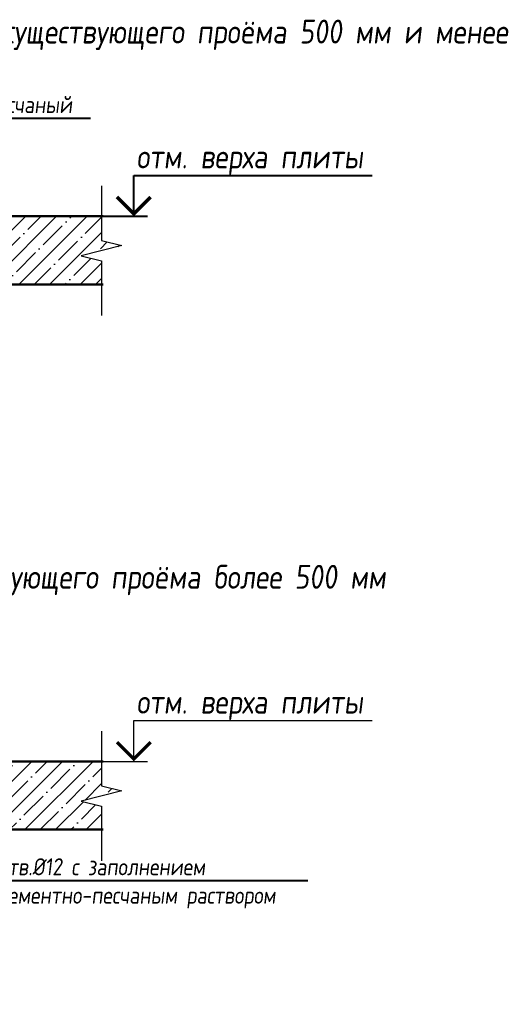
# Model space of a CAD drawing. Header units: millimetres. Extents: x -233751 to 529254, y -907864 to 285890.
# Drawn here: x 390157 to 391592, y 263426 to 266286 of the extents above; entities that cross this region are included whole.
import ezdxf
from ezdxf import colors
from ezdxf.entities.mleader import LeaderData, LeaderLine
from ezdxf.enums import TextEntityAlignment as Align
from ezdxf.math import Vec2, Vec3

# ---------------------------------------------------------------- set-up
doc = ezdxf.new("R2010")
doc.units = ezdxf.units.MM
doc.layers.get('0').update_dxf_attribs({"lineweight": 30})
for name, color, linetype, lineweight in [('_TEXT', 7, 'Continuous', 30), ('КР_Основная', 7, 'Continuous', 30), ('КР_Тонкая', 250, 'Continuous', 0)]:
    doc.layers.add(name, color=color, linetype=linetype, lineweight=lineweight)
doc.styles.add('ISOCPEUR', font='isocpeur.ttf', dxfattribs={"width": 0.85, "oblique": 7})

# ---------------------------------------------------------------- blocks, each defined once
blk = doc.blocks.new('*U1940')
at = {"color": 0, "linetype": 'Continuous', "lineweight": -2}
blk.add_wipeout([(0, 0), (0, 6), (0, 12), (0, 18), (0, 24), (0, 30), (0, 36), (0, 42), (0, 48), (0, 54), (0, 60), (0, 66), (0, 72), (0, 78), (0, 84), (0, 90), (0, 96), (0, 102), (0, 108), (0, 114), (0, 120), (-3, 120.75), (-6, 121.5), (-9, 122.25), (-12, 123), (-15, 123.75), (-18, 124.5), (-21, 125.25), (-24, 126), (-27, 126.75), (-30, 127.5), (-33, 128.25), (-36, 129), (-39, 129.75), (-42, 130.5), (-45, 131.25), (-48, 132), (-51, 132.75), (-54, 133.5), (-57, 134.25), (-60, 135), (-54, 136.5), (-48, 138), (-42, 139.5), (-36, 141), (-30, 142.5), (-24, 144), (-18, 145.5), (-12, 147), (-6, 148.5), (0, 150), (6, 151.5), (12, 153), (18, 154.5), (24, 156), (30, 157.5), (36, 159), (42, 160.5), (48, 162), (54, 163.5), (60, 165), (57, 165.75), (54, 166.5), (51, 167.25), (48, 168), (45, 168.75), (42, 169.5), (39, 170.25), (36, 171), (33, 171.75), (30, 172.5), (27, 173.25), (24, 174), (21, 174.75), (18, 175.5), (15, 176.25), (12, 177), (9, 177.75), (6, 178.5), (3, 179.25), (0, 180), (0, 186), (0, 192), (0, 198), (0, 204), (0, 210), (0, 216), (0, 222), (0, 228), (0, 234), (0, 240), (0, 246), (0, 252), (0, 258), (0, 264), (0, 270), (0, 276), (0, 282), (0, 288), (0, 294), (0, 300), (-200, 300), (-200, 0)], dxfattribs=at)
blk.add_lwpolyline([(0, -40), (0, 0), (0, 120), (-60, 135), (60, 165), (0, 180), (0, 300), (0, 340)], dxfattribs=at)
blk = doc.blocks.new('*U1942')
at = {"color": 0, "linetype": 'Continuous', "lineweight": -2}
blk.add_wipeout([(0, 0), (0, 6), (0, 12), (0, 18), (0, 24), (0, 30), (0, 36), (0, 42), (0, 48), (0, 54), (0, 60), (0, 66), (0, 72), (0, 78), (0, 84), (0, 90), (0, 96), (0, 102), (0, 108), (0, 114), (0, 120), (-3, 120.75), (-6, 121.5), (-9, 122.25), (-12, 123), (-15, 123.75), (-18, 124.5), (-21, 125.25), (-24, 126), (-27, 126.75), (-30, 127.5), (-33, 128.25), (-36, 129), (-39, 129.75), (-42, 130.5), (-45, 131.25), (-48, 132), (-51, 132.75), (-54, 133.5), (-57, 134.25), (-60, 135), (-54, 136.5), (-48, 138), (-42, 139.5), (-36, 141), (-30, 142.5), (-24, 144), (-18, 145.5), (-12, 147), (-6, 148.5), (0, 150), (6, 151.5), (12, 153), (18, 154.5), (24, 156), (30, 157.5), (36, 159), (42, 160.5), (48, 162), (54, 163.5), (60, 165), (57, 165.75), (54, 166.5), (51, 167.25), (48, 168), (45, 168.75), (42, 169.5), (39, 170.25), (36, 171), (33, 171.75), (30, 172.5), (27, 173.25), (24, 174), (21, 174.75), (18, 175.5), (15, 176.25), (12, 177), (9, 177.75), (6, 178.5), (3, 179.25), (0, 180), (0, 186), (0, 192), (0, 198), (0, 204), (0, 210), (0, 216), (0, 222), (0, 228), (0, 234), (0, 240), (0, 246), (0, 252), (0, 258), (0, 264), (0, 270), (0, 276), (0, 282), (0, 288), (0, 294), (0, 300), (-200, 300), (-200, 0)], dxfattribs=at)
blk.add_lwpolyline([(0, -40), (0, 0), (0, 120), (-60, 135), (60, 165), (0, 180), (0, 300), (0, 340)], dxfattribs=at)

msp = doc.modelspace()

# ---------------------------------------------------------------- linework, layer by layer
at = {"color": 0, "linetype": 'Continuous', "lineweight": -2}
msp.add_line((390492.1, 265829), (391192.1, 265829), dxfattribs=at)
at = {"layer": 'КР_Тонкая', "color": 0, "linetype": 'Continuous'}
msp.add_line((390492.1, 264229.9), (391192.1, 264229.9), dxfattribs=at)

# ---------------------------------------------------------------- block references
at = {"layer": 'КР_Тонкая', "rotation": 180}
for name, p in [('*U1940', (390397.1, 265757.8)), ('*U1942', (390397.1, 264158.7))]:
    msp.add_blockref(name, p, dxfattribs=at)

# ---------------------------------------------------------------- texts
at = {"color": 0, "linetype": 'Continuous', "lineweight": -2, "style": 'ISOCPEUR', "oblique": 7, "width": 0.856383}
msp.add_text('отм. верха плиты', height=69.478, dxfattribs=at).set_placement((390832.7, 265884), align=Align.MIDDLE_CENTER)
at = {"layer": '_TEXT', "char_height": 70, "attachment_point": 5, "style": 'ISOCPEUR'}
for s, insert in [('Принципиальная схема замоноличивания плиты в зоне существующего проёма 500 мм и менее', (389758.3, 266241.1)), ('Принципиальная схема замоноличивания плиты в зоне существующего проёма более 500 мм', (389452.6, 264642))]:
    msp.add_mtext(s, dxfattribs=dict(at, insert=insert))
at = {"layer": 'КР_Тонкая', "color": 0, "linetype": 'Continuous', "lineweight": -2, "style": 'ISOCPEUR', "oblique": 7, "width": 0.856383}
msp.add_text('отм. верха плиты', height=69.478, dxfattribs=at).set_placement((390832.7, 264284.9), align=Align.MIDDLE_CENTER)

# ---------------------------------------------------------------- next in the draw order: hatches: boundary and pattern name
at = {"layer": 'КР_Тонкая'}
h = msp.add_hatch(dxfattribs=at)
h.set_pattern_fill('ANSI35', scale=10)
h.paths.add_polyline_path([(389796.8, 265709), (389796.8, 265509), (390397.1, 265509), (390397.1, 265577.8), (390337.1, 265592.8), (390457.1, 265622.8), (390397.1, 265637.8), (390397.1, 265709)])
h.paths.add_polyline_path([(389306.8, 265549, 0.767327), (389344.2, 265539), (389766.8, 265539, 0.414214), (389776.8, 265549), (389776.8, 265566.3, -0.414214), (389784.2, 265539), (389296.8, 265539), (389296.8, 265509), (388896.8, 265509), (388896.8, 265579), (388836.8, 265594), (388956.8, 265624), (388896.8, 265639), (388896.8, 265709), (389146.8, 265709), (389146.8, 265719), (389316.8, 265719), (389316.8, 265549, 0.414214), (389326.8, 265539), (389344.2, 265539, -0.414214), (389316.8, 265531.7), (389316.8, 265699), (389306.8, 265704)])
h.paths.add_polyline_path([(390101.7, 265544.8), (390101.7, 265659.1), (389981.9, 265673.8), (389981.9, 265559.5)], flags=24)
h.paths.add_polyline_path([(389101.9, 265559.1), (389101.9, 265664.8), (388982.1, 265679.5), (388982.1, 265573.8)], flags=24)
h = msp.add_hatch(dxfattribs=at)
h.set_pattern_fill('ANSI35', scale=10)
h.paths.add_polyline_path([(390397.1, 263909.9), (390397.1, 263978.7), (390337.1, 263993.7), (390457.1, 264023.7), (390397.1, 264038.7), (390397.1, 264109.9), (389796.8, 264109.9), (389796.8, 264020.9), (389966.8, 264020.9), (389966.8, 263998.9), (389796.8, 263998.9), (389796.8, 263909.9)])
h.paths.add_polyline_path([(388396.8, 264109.9), (388396.8, 264039.9), (388456.8, 264024.9), (388336.8, 263994.9), (388396.8, 263979.9), (388396.8, 263909.9), (388796.8, 263909.9), (388796.8, 263998.9), (388626.8, 263998.9), (388626.8, 264020.9), (388796.8, 264020.9), (388796.8, 264109.9)])

# ---------------------------------------------------------------- next in the draw order: linework, layer by layer
at = {"color": 0, "linetype": 'Continuous', "lineweight": -2}
for p, q in [((390492.1, 265709), (390492.1, 265829)), ((390397.1, 265709), (390532.1, 265709))]:
    msp.add_line(p, q, dxfattribs=at)
at = {"color": 0, "linetype": 'Continuous', "lineweight": -2, "const_width": 10}
msp.add_lwpolyline([(390541.5, 265765.5), (390492.1, 265716.1), (390442.7, 265765.5)], dxfattribs=at)
at = {"layer": 'КР_Основная'}
for points in [[(390402.1, 265709), (389796.8, 265709), (389796.8, 265509), (390402.1, 265509)], [(390402.1, 264109.9), (389796.8, 264109.9), (389796.8, 264020.9), (389966.8, 264020.9), (389966.8, 263998.9), (389796.8, 263998.9), (389796.8, 263909.9), (390402.1, 263909.9)]]:
    msp.add_lwpolyline(points, dxfattribs=at)
at = {"layer": 'КР_Тонкая', "color": 0, "linetype": 'Continuous'}
for p, q in [((390492.1, 264109.9), (390492.1, 264229.9)), ((390397.1, 264109.9), (390532.1, 264109.9))]:
    msp.add_line(p, q, dxfattribs=at)
at = {"layer": 'КР_Тонкая', "color": 0, "linetype": 'Continuous', "const_width": 10}
msp.add_lwpolyline([(390541.5, 264166.4), (390492.1, 264117), (390442.7, 264166.4)], dxfattribs=at)

# ---------------------------------------------------------------- next in the draw order: leaders
at = {"layer": 'КР_Тонкая'}
ml = msp.add_multileader_mtext('Standard', dxfattribs=at)
ml.set_content('Цементно-песчаный\\Pраствор М100', color=256, style='ISOCPEUR')
ml.set_leader_properties()
ml.build(insert=Vec2(0, 0))
ml.multileader.update_dxf_attribs({"has_dogleg": 0, "text_left_attachment_type": 6, "text_right_attachment_type": 6, "arrow_head_size": 80, "scale": 20})
ctx = ml.context
ctx.base_point, ctx.scale, ctx.char_height, ctx.arrow_head_size, ctx.landing_gap_size, ctx.plane_origin = Vec3(389734.3, 265996.5), 20, 50, 80, 40, Vec3(389600.1, 265718.9)
ctx.left_attachment, ctx.right_attachment = 6, 6
notes = []
notes.append((ctx, [(0, (1, 1, 0), (389574.3, 265996.5), (1, 0), 160, [(0, [(389600.1, 265718.9)], 0, [])])]))
ctx.mtext.insert, ctx.mtext.flow_direction = Vec3(389774.3, 266061.5), 5
ml = msp.add_multileader_mtext('Standard', dxfattribs=at)
ml.set_content('Отв.%%C12 с заполнением\\Pцементно-песчаным раствором', color=256, style='ISOCPEUR')
ml.set_leader_properties()
ml.build(insert=Vec2(0, 0))
ml.multileader.update_dxf_attribs({"has_dogleg": 0, "text_left_attachment_type": 6, "text_right_attachment_type": 6, "arrow_head_size": 80, "scale": 20})
ctx = ml.context
ctx.base_point, ctx.scale, ctx.char_height, ctx.arrow_head_size, ctx.landing_gap_size, ctx.plane_origin = Vec3(390049.4, 263761), 20, 50, 80, 40, Vec3(389966.8, 263998.9)
ctx.left_attachment, ctx.right_attachment = 6, 6
notes.append((ctx, [(1, (1, 1, 0), (389889.4, 263761), (1, 0), 160, [(0, [(389966.8, 263998.9)], 0, [])])]))
ctx.mtext.insert, ctx.mtext.flow_direction = Vec3(390089.4, 263826), 5
for ctx, leaders in notes:
    for number, flags, end, landing, length, lines in leaders:
        leader = LeaderData()
        leader.index, (leader.has_last_leader_line, leader.has_dogleg_vector, leader.attachment_direction) = number, flags
        leader.last_leader_point, leader.dogleg_vector, leader.dogleg_length = Vec3(end), Vec3(landing), length
        for number, points, colour, breaks in lines:
            line = LeaderLine()
            line.index, line.vertices, line.color, line.breaks = number, Vec3.list(points), colors.encode_raw_color(colour), breaks
            leader.lines.append(line)
        ctx.leaders.append(leader)

doc.saveas('drawing.dxf')
